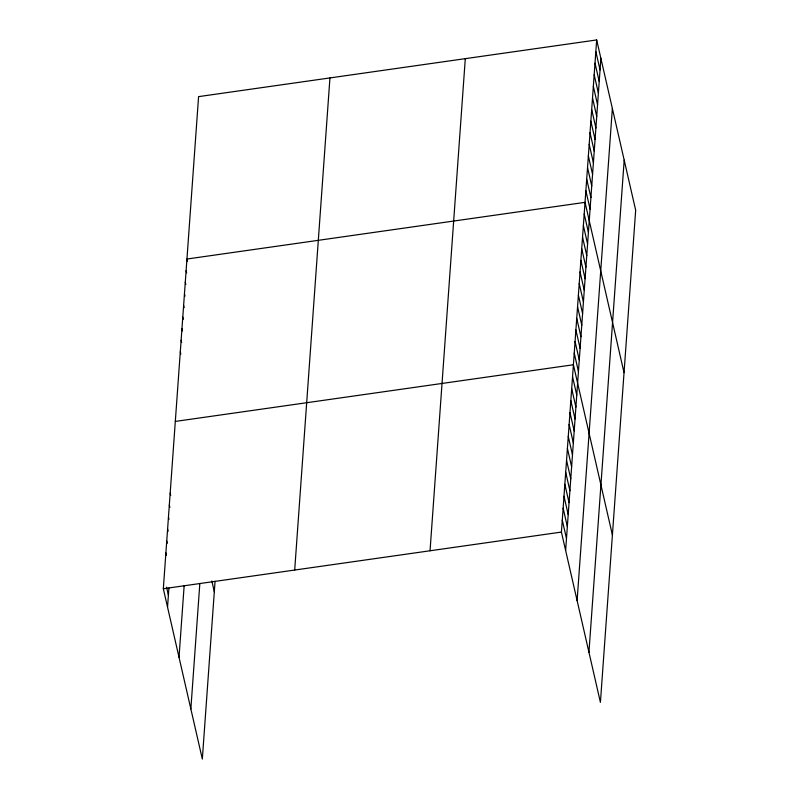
<?xml version="1.0" encoding="UTF-8"?>
<svg xmlns="http://www.w3.org/2000/svg" width="799" height="799" viewBox="0 0 799 799"><rect width="100%" height="100%" fill="white"/><g stroke="black" fill="none" stroke-linecap="round" stroke-linejoin="round"><path stroke-width="1.2" d="M215.061 581.292L202.327 759.05L163.326 588.743L198.581 96.629L596.673 39.95L635.674 210.257L600.419 702.371L561.417 532.074L596.673 39.95M167.54 607.14L168.909 588.014M179.016 657.267L184.16 585.557M190.851 708.923L199.84 583.43M294.691 570.047L329.947 77.922M430.042 550.771L465.298 58.657M565.632 550.461L600.878 58.337M577.108 600.598L612.364 108.474M588.943 652.244L624.189 160.12M175.311 421.423L573.402 364.753L612.404 535.05M163.326 588.743L561.417 532.074M595.834 51.545L600.049 69.942M595.005 63.151L599.22 81.538M594.176 74.746L598.391 93.143M593.347 86.352L597.562 104.739M592.518 97.947L596.723 116.344M591.679 109.553L595.894 127.94M590.851 121.148L595.065 139.535M590.022 132.754L594.236 151.141M589.193 144.349L593.407 162.736M588.364 155.955L592.568 174.342M587.525 167.55L591.739 185.937M586.696 179.146L590.91 197.543M585.867 190.751L590.081 209.138M624.039 372.654L585.038 202.347L186.946 259.026L187.475 261.323M584.209 213.952L588.414 232.339M583.37 225.548L587.585 243.945M582.541 237.153L586.756 255.54M581.712 248.749L585.927 267.136M580.883 260.354L585.098 278.741M580.054 271.95L584.259 290.337M579.215 283.555L583.43 301.942M578.386 295.151L582.601 313.538M577.557 306.746L581.772 325.143M576.728 318.352L580.933 336.739M575.899 329.947L580.104 348.344M575.06 341.553L579.275 359.94M574.231 353.148L578.446 371.545M572.543 376.699L576.758 395.096M571.694 388.654L575.899 407.041M570.836 400.609L575.05 418.996M569.977 412.554L574.191 430.951M569.118 424.509L573.332 442.896M568.269 436.464L572.474 454.851M567.41 448.409L571.625 466.806M566.551 460.364L570.766 478.751M565.692 472.319L569.907 490.706M564.843 484.264L569.048 502.651M563.984 496.219L568.199 514.606M563.125 508.174L567.34 526.561M562.276 520.119L566.481 538.506M186.117 270.621L186.636 272.918M185.288 282.227L185.807 284.524M184.449 293.822L184.978 296.119M183.62 305.428L184.15 307.725M182.791 317.023L183.321 319.32M181.962 328.629L182.482 330.926M181.133 340.224L181.653 342.521M180.294 351.82L180.824 354.127M211.855 580.983L214.312 591.729M170.177 493.133L170.696 495.43M169.318 505.088L169.847 507.385M168.459 517.033L168.988 519.34M167.61 528.988L168.13 531.285M166.751 540.943L167.281 543.24M165.892 552.888L166.422 555.195M166.552 587.135L168.389 595.185"/></g></svg>
